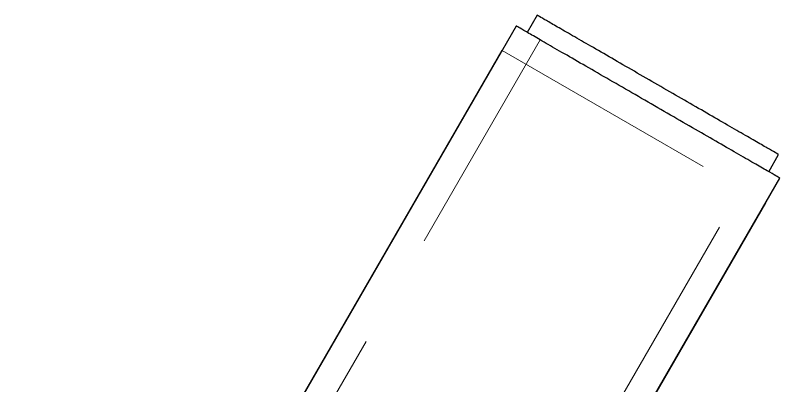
# Model space of a CAD drawing. Header units: millimetres. Extents: x 861 to 27901, y 673 to 17923.
# Drawn here: x 11311.8 to 11451, y 7161.9 to 7229.4 of the extents above; entities that cross this region are included whole.
import ezdxf

# ---------------------------------------------------------------- set-up
doc = ezdxf.new("R2010")
doc.units = ezdxf.units.MM
doc.header["$LTSCALE"] = 33.3
doc.linetypes.add('HIDDEN', pattern=[1.905, 1.27, -0.635])

msp = doc.modelspace()

# ---------------------------------------------------------------- linework, layer by layer
at = {"color": 7, "linetype": 'Continuous', "lineweight": 25}
for p, q in [((11406.84, 7229.36), (11405.03, 7226.23)), ((11403.02, 7227.39), (11311.85, 7069.47)), ((11400.4, 7222.96), (11311.79, 7069.5)), ((11400.4, 7222.96), (11400.45, 7222.93)), ((11448.98, 7200.86), (11450.78, 7203.99)), ((11359.81, 7041.78), (11450.99, 7199.7)), ((11359.86, 7041.75), (11448.46, 7195.21)), ((11448.41, 7195.24), (11448.46, 7195.21))]:
    msp.add_line(p, q, dxfattribs=at)
at = {"color": 1, "linetype": 'HIDDEN', "lineweight": 18}
for p, q in [((11407.38, 7224.88), (11316.21, 7066.95)), ((11400.45, 7222.93), (11448.41, 7195.24)), ((11355.45, 7044.29), (11446.63, 7202.22))]:
    msp.add_line(p, q, dxfattribs=at)
at = {"color": 7, "linetype": 'Continuous', "lineweight": 25}
for points in [[(11428.81, 7216.67), (11427.37, 7217.5), (11424.5, 7219.17), (11420.35, 7221.56), (11416.52, 7223.77), (11413.17, 7225.7), (11410.42, 7227.29), (11408.39, 7228.46), (11407.08, 7229.22), (11406.92, 7229.31), (11406.84, 7229.36)], [(11450.99, 7199.7), (11450.9, 7199.75), (11450.72, 7199.86), (11449.29, 7200.68), (11447.08, 7201.96), (11444.07, 7203.69), (11440.41, 7205.81), (11436.24, 7208.21), (11431.71, 7210.83), (11427.01, 7213.55), (11422.3, 7216.27), (11417.77, 7218.88), (11413.6, 7221.29), (11409.94, 7223.4), (11406.93, 7225.13), (11404.72, 7226.41), (11403.29, 7227.24), (11403.11, 7227.34), (11403.02, 7227.39)], [(11450.78, 7203.99), (11450.7, 7204.04), (11450.54, 7204.13), (11449.23, 7204.88), (11447.2, 7206.06), (11444.45, 7207.65), (11441.1, 7209.58), (11437.27, 7211.79), (11433.12, 7214.18), (11430.25, 7215.84), (11428.81, 7216.67)]]:
    msp.add_open_spline(points, degree=3, dxfattribs=at)

doc.saveas('drawing.dxf')
